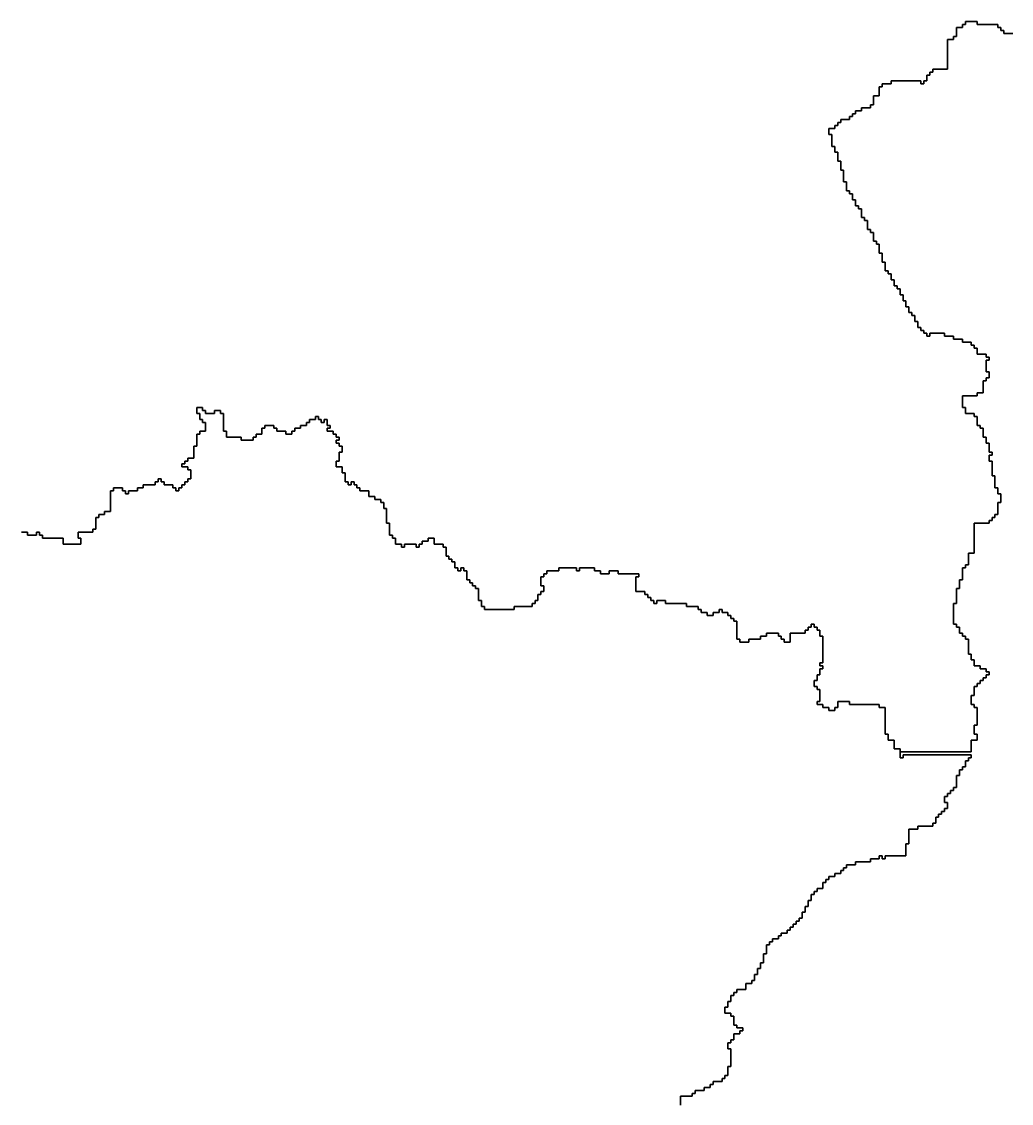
# Model space of a CAD drawing. Header units: inches. Extents: x -98695 to 376223, y 1122520 to 1501782.
# Drawn here: x 81050 to 91337, y 1359998 to 1371238 of the extents above; entities that cross this region are included whole.
import ezdxf

# ---------------------------------------------------------------- set-up
doc = ezdxf.new("R2010")
doc.units = ezdxf.units.IN
doc.header["$MEASUREMENT"] = 0
doc.layers.add('subs1', color=7, linetype='Continuous', true_color=0xc8dcf7)

msp = doc.modelspace()

# ---------------------------------------------------------------- linework, layer by layer
at = {"layer": 'subs1'}
for points in [[(91353, 1371114, 0), (91260, 1371114, 0), (91260, 1371145, 0), (91229, 1371145, 0), (91229, 1371176, 0), (91198, 1371176, 0), (91198, 1371207, 0), (90982, 1371207, 0), (90982, 1371238, 0), (90859, 1371238, 0), (90859, 1371207, 0), (90828, 1371207, 0), (90828, 1371176, 0), (90766, 1371176, 0), (90766, 1371083, 0), (90736, 1371083, 0), (90736, 1371053, 0), (90674, 1371053, 0), (90674, 1370744, 0), (90520, 1370744, 0), (90520, 1370713, 0), (90489, 1370713, 0), (90489, 1370682, 0), (90458, 1370682, 0), (90458, 1370621, 0), (90427, 1370621, 0), (90427, 1370590, 0), (90396, 1370590, 0), (90396, 1370621, 0), (90088, 1370621, 0), (90088, 1370590, 0), (89995, 1370590, 0), (89995, 1370559, 0), (89964, 1370559, 0), (89964, 1370467, 0), (89903, 1370467, 0), (89903, 1370374, 0), (89872, 1370374, 0), (89872, 1370343, 0), (89779, 1370343, 0), (89779, 1370312, 0), (89718, 1370312, 0), (89718, 1370281, 0), (89687, 1370281, 0), (89687, 1370251, 0), (89656, 1370251, 0), (89656, 1370220, 0), (89563, 1370220, 0), (89563, 1370189, 0), (89533, 1370189, 0), (89533, 1370158, 0), (89502, 1370158, 0), (89502, 1370127, 0), (89440, 1370127, 0), (89440, 1370066, 0), (89471, 1370066, 0), (89471, 1369942, 0), (89502, 1369942, 0), (89502, 1369880, 0), (89533, 1369880, 0), (89533, 1369788, 0), (89563, 1369788, 0), (89563, 1369695, 0), (89594, 1369695, 0), (89594, 1369572, 0), (89625, 1369572, 0), (89625, 1369479, 0), (89656, 1369479, 0), (89656, 1369449, 0), (89687, 1369449, 0), (89687, 1369387, 0), (89718, 1369387, 0), (89718, 1369325, 0), (89749, 1369325, 0), (89749, 1369294, 0), (89779, 1369294, 0), (89779, 1369202, 0), (89810, 1369202, 0), (89810, 1369171, 0), (89841, 1369171, 0), (89841, 1369078, 0), (89872, 1369078, 0), (89872, 1369048, 0), (89903, 1369048, 0), (89903, 1368955, 0), (89934, 1368955, 0), (89934, 1368924, 0), (89964, 1368924, 0), (89964, 1368832, 0), (89995, 1368832, 0), (89995, 1368739, 0), (90026, 1368739, 0), (90026, 1368647, 0), (90057, 1368647, 0), (90057, 1368616, 0), (90088, 1368616, 0), (90088, 1368554, 0), (90119, 1368554, 0), (90119, 1368492, 0), (90150, 1368492, 0), (90150, 1368461, 0), (90180, 1368461, 0), (90180, 1368400, 0), (90211, 1368400, 0), (90211, 1368338, 0), (90242, 1368338, 0), (90242, 1368276, 0), (90273, 1368276, 0), (90273, 1368215, 0), (90304, 1368215, 0), (90304, 1368184, 0), (90335, 1368184, 0), (90335, 1368122, 0), (90365, 1368122, 0), (90365, 1368060, 0), (90396, 1368060, 0), (90396, 1368030, 0), (90427, 1368030, 0), (90427, 1367999, 0), (90458, 1367999, 0), (90458, 1367968, 0), (90489, 1367968, 0), (90489, 1367999, 0), (90643, 1367999, 0), (90643, 1367968, 0), (90736, 1367968, 0), (90736, 1367937, 0), (90828, 1367937, 0), (90828, 1367906, 0), (90921, 1367906, 0), (90921, 1367875, 0), (90952, 1367875, 0), (90952, 1367845, 0), (90982, 1367845, 0), (90982, 1367783, 0), (91075, 1367783, 0), (91075, 1367752, 0), (91106, 1367752, 0), (91106, 1367721, 0), (91075, 1367721, 0), (91075, 1367598, 0), (91106, 1367598, 0), (91106, 1367536, 0), (91075, 1367536, 0), (91075, 1367505, 0), (91044, 1367505, 0), (91044, 1367382, 0), (90982, 1367382, 0), (90982, 1367351, 0), (90828, 1367351, 0), (90828, 1367228, 0), (90859, 1367228, 0), (90859, 1367166, 0), (90952, 1367166, 0), (90952, 1367135, 0), (90982, 1367135, 0), (90982, 1367043, 0), (91013, 1367043, 0), (91013, 1367012, 0), (91044, 1367012, 0), (91044, 1366919, 0), (91075, 1366919, 0), (91075, 1366857, 0), (91106, 1366857, 0), (91106, 1366765, 0), (91137, 1366765, 0), (91137, 1366734, 0), (91106, 1366734, 0), (91106, 1366672, 0), (91137, 1366672, 0), (91137, 1366518, 0), (91167, 1366518, 0), (91167, 1366395, 0), (91198, 1366395, 0), (91198, 1366333, 0), (91229, 1366333, 0), (91229, 1366241, 0), (91198, 1366241, 0), (91198, 1366117, 0), (91167, 1366117, 0), (91167, 1366086, 0), (91137, 1366086, 0), (91137, 1366055, 0), (91106, 1366055, 0), (91106, 1366025, 0), (90952, 1366025, 0), (90952, 1365716, 0), (90890, 1365716, 0), (90890, 1365593, 0), (90859, 1365593, 0), (90859, 1365562, 0), (90828, 1365562, 0), (90828, 1365438, 0), (90797, 1365438, 0), (90797, 1365346, 0), (90766, 1365346, 0), (90766, 1365192, 0), (90736, 1365192, 0), (90736, 1364976, 0), (90766, 1364976, 0), (90766, 1364945, 0), (90797, 1364945, 0), (90797, 1364883, 0), (90828, 1364883, 0), (90828, 1364852, 0), (90859, 1364852, 0), (90859, 1364822, 0), (90890, 1364822, 0), (90890, 1364667, 0), (90921, 1364667, 0), (90921, 1364606, 0), (90952, 1364606, 0), (90952, 1364544, 0), (91013, 1364544, 0), (91013, 1364513, 0), (91075, 1364513, 0), (91075, 1364482, 0), (91106, 1364482, 0), (91106, 1364451, 0), (91075, 1364451, 0), (91075, 1364421, 0), (91044, 1364421, 0), (91044, 1364390, 0), (91013, 1364390, 0), (91013, 1364359, 0), (90982, 1364359, 0), (90982, 1364328, 0), (90952, 1364328, 0), (90952, 1364235, 0), (90921, 1364235, 0), (90921, 1364143, 0), (90952, 1364143, 0), (90952, 1364112, 0), (90982, 1364112, 0), (90982, 1363927, 0), (90952, 1363927, 0), (90952, 1363834, 0), (90982, 1363834, 0), (90982, 1363773, 0), (90921, 1363773, 0), (90921, 1363649, 0), (90180, 1363649, 0), (90180, 1363680, 0), (90119, 1363680, 0), (90119, 1363773, 0), (90057, 1363773, 0), (90057, 1363834, 0), (90026, 1363834, 0), (90026, 1364112, 0), (89964, 1364112, 0), (89964, 1364143, 0), (89656, 1364143, 0), (89656, 1364174, 0), (89533, 1364174, 0), (89533, 1364112, 0), (89502, 1364112, 0), (89502, 1364081, 0), (89440, 1364081, 0), (89440, 1364112, 0), (89378, 1364112, 0), (89378, 1364143, 0), (89317, 1364143, 0), (89317, 1364174, 0), (89347, 1364174, 0), (89347, 1364297, 0), (89317, 1364297, 0), (89317, 1364328, 0), (89286, 1364328, 0), (89286, 1364390, 0), (89317, 1364390, 0), (89317, 1364451, 0), (89347, 1364451, 0), (89347, 1364513, 0), (89378, 1364513, 0), (89378, 1364544, 0), (89347, 1364544, 0), (89347, 1364575, 0), (89378, 1364575, 0), (89378, 1364852, 0), (89347, 1364852, 0), (89347, 1364914, 0), (89317, 1364914, 0), (89317, 1364945, 0), (89286, 1364945, 0), (89286, 1364976, 0), (89255, 1364976, 0), (89255, 1364945, 0), (89224, 1364945, 0), (89224, 1364914, 0), (89193, 1364914, 0), (89193, 1364883, 0), (89039, 1364883, 0), (89039, 1364791, 0), (88977, 1364791, 0), (88977, 1364822, 0), (88946, 1364822, 0), (88946, 1364852, 0), (88916, 1364852, 0), (88916, 1364883, 0), (88792, 1364883, 0), (88792, 1364852, 0), (88731, 1364852, 0), (88731, 1364822, 0), (88607, 1364822, 0), (88607, 1364791, 0), (88515, 1364791, 0), (88515, 1364822, 0), (88484, 1364822, 0), (88484, 1365007, 0), (88453, 1365007, 0), (88453, 1365037, 0), (88422, 1365037, 0), (88422, 1365068, 0), (88391, 1365068, 0), (88391, 1365099, 0), (88330, 1365099, 0), (88330, 1365130, 0), (88299, 1365130, 0), (88299, 1365099, 0), (88237, 1365099, 0), (88237, 1365068, 0), (88175, 1365068, 0), (88175, 1365099, 0), (88114, 1365099, 0), (88114, 1365130, 0), (88083, 1365130, 0), (88083, 1365161, 0), (87959, 1365161, 0), (87959, 1365192, 0), (87743, 1365192, 0), (87743, 1365223, 0), (87651, 1365223, 0), (87651, 1365192, 0), (87620, 1365192, 0), (87620, 1365223, 0), (87589, 1365223, 0), (87589, 1365253, 0), (87558, 1365253, 0), (87558, 1365284, 0), (87528, 1365284, 0), (87528, 1365315, 0), (87435, 1365315, 0), (87435, 1365469, 0), (87466, 1365469, 0), (87466, 1365500, 0), (87250, 1365500, 0), (87250, 1365531, 0), (87157, 1365531, 0), (87157, 1365500, 0), (87065, 1365500, 0), (87065, 1365531, 0), (87003, 1365531, 0), (87003, 1365562, 0), (86849, 1365562, 0), (86849, 1365531, 0), (86818, 1365531, 0), (86818, 1365562, 0), (86633, 1365562, 0), (86633, 1365531, 0), (86510, 1365531, 0), (86510, 1365500, 0), (86479, 1365500, 0), (86479, 1365469, 0), (86448, 1365469, 0), (86448, 1365377, 0), (86479, 1365377, 0), (86479, 1365315, 0), (86448, 1365315, 0), (86448, 1365284, 0), (86417, 1365284, 0), (86417, 1365223, 0), (86386, 1365223, 0), (86386, 1365192, 0), (86355, 1365192, 0), (86355, 1365161, 0), (86170, 1365161, 0), (86170, 1365130, 0), (85862, 1365130, 0), (85862, 1365161, 0), (85831, 1365161, 0), (85831, 1365223, 0), (85800, 1365223, 0), (85800, 1365346, 0), (85769, 1365346, 0), (85769, 1365377, 0), (85738, 1365377, 0), (85738, 1365408, 0), (85708, 1365408, 0), (85708, 1365438, 0), (85677, 1365438, 0), (85677, 1365531, 0), (85646, 1365531, 0), (85646, 1365562, 0), (85615, 1365562, 0), (85615, 1365531, 0), (85584, 1365531, 0), (85584, 1365562, 0), (85553, 1365562, 0), (85553, 1365624, 0), (85522, 1365624, 0), (85522, 1365654, 0), (85492, 1365654, 0), (85492, 1365685, 0), (85461, 1365685, 0), (85461, 1365778, 0), (85430, 1365778, 0), (85430, 1365809, 0), (85337, 1365809, 0), (85337, 1365870, 0), (85276, 1365870, 0), (85276, 1365840, 0), (85214, 1365840, 0), (85214, 1365809, 0), (85183, 1365809, 0), (85183, 1365778, 0), (85152, 1365778, 0), (85152, 1365809, 0), (85029, 1365809, 0), (85029, 1365778, 0), (84998, 1365778, 0), (84998, 1365809, 0), (84936, 1365809, 0), (84936, 1365870, 0), (84906, 1365870, 0), (84906, 1365901, 0), (84875, 1365901, 0), (84875, 1366025, 0), (84844, 1366025, 0), (84844, 1366179, 0), (84813, 1366179, 0), (84813, 1366241, 0), (84782, 1366241, 0), (84782, 1366271, 0), (84720, 1366271, 0), (84720, 1366302, 0), (84659, 1366302, 0), (84659, 1366364, 0), (84566, 1366364, 0), (84566, 1366395, 0), (84535, 1366395, 0), (84535, 1366426, 0), (84505, 1366426, 0), (84505, 1366456, 0), (84474, 1366456, 0), (84474, 1366426, 0), (84443, 1366426, 0), (84443, 1366456, 0), (84412, 1366456, 0), (84412, 1366549, 0), (84381, 1366549, 0), (84381, 1366611, 0), (84319, 1366611, 0), (84319, 1366672, 0), (84350, 1366672, 0), (84350, 1366765, 0), (84381, 1366765, 0), (84381, 1366827, 0), (84350, 1366827, 0), (84350, 1366857, 0), (84319, 1366857, 0), (84319, 1366888, 0), (84350, 1366888, 0), (84350, 1366919, 0), (84319, 1366919, 0), (84319, 1366950, 0), (84289, 1366950, 0), (84289, 1366981, 0), (84227, 1366981, 0), (84227, 1367012, 0), (84258, 1367012, 0), (84258, 1367043, 0), (84227, 1367043, 0), (84227, 1367104, 0), (84196, 1367104, 0), (84196, 1367073, 0), (84165, 1367073, 0), (84165, 1367104, 0), (84134, 1367104, 0), (84134, 1367135, 0), (84104, 1367135, 0), (84104, 1367104, 0), (84042, 1367104, 0), (84042, 1367073, 0), (84011, 1367073, 0), (84011, 1367043, 0), (83949, 1367043, 0), (83949, 1367012, 0), (83888, 1367012, 0), (83888, 1366981, 0), (83857, 1366981, 0), (83857, 1366950, 0), (83795, 1366950, 0), (83795, 1366981, 0), (83703, 1366981, 0), (83703, 1367012, 0), (83672, 1367012, 0), (83672, 1367043, 0), (83579, 1367043, 0), (83579, 1367012, 0), (83548, 1367012, 0), (83548, 1366950, 0), (83487, 1366950, 0), (83487, 1366919, 0), (83456, 1366919, 0), (83456, 1366888, 0), (83332, 1366888, 0), (83332, 1366919, 0), (83178, 1366919, 0), (83178, 1366981, 0), (83147, 1366981, 0), (83147, 1367166, 0), (83116, 1367166, 0), (83116, 1367197, 0), (83055, 1367197, 0), (83055, 1367166, 0), (82962, 1367166, 0), (82962, 1367197, 0), (82931, 1367197, 0), (82931, 1367228, 0), (82870, 1367228, 0), (82870, 1367166, 0), (82901, 1367166, 0), (82901, 1367104, 0), (82931, 1367104, 0), (82931, 1367073, 0), (82962, 1367073, 0), (82962, 1366981, 0), (82901, 1366981, 0), (82901, 1366950, 0), (82870, 1366950, 0), (82870, 1366827, 0), (82839, 1366827, 0), (82839, 1366703, 0), (82777, 1366703, 0), (82777, 1366672, 0), (82746, 1366672, 0), (82746, 1366642, 0), (82715, 1366642, 0), (82715, 1366611, 0), (82777, 1366611, 0), (82777, 1366580, 0), (82808, 1366580, 0), (82808, 1366487, 0), (82777, 1366487, 0), (82777, 1366456, 0), (82746, 1366456, 0), (82746, 1366426, 0), (82715, 1366426, 0), (82715, 1366395, 0), (82685, 1366395, 0), (82685, 1366364, 0), (82654, 1366364, 0), (82654, 1366395, 0), (82623, 1366395, 0), (82623, 1366426, 0), (82530, 1366426, 0), (82530, 1366456, 0), (82499, 1366456, 0), (82499, 1366487, 0), (82469, 1366487, 0), (82469, 1366456, 0), (82438, 1366456, 0), (82438, 1366426, 0), (82314, 1366426, 0), (82314, 1366395, 0), (82253, 1366395, 0), (82253, 1366364, 0), (82160, 1366364, 0), (82160, 1366333, 0), (82129, 1366333, 0), (82129, 1366364, 0), (82098, 1366364, 0), (82098, 1366395, 0), (82006, 1366395, 0), (82006, 1366364, 0), (81975, 1366364, 0), (81975, 1366148, 0), (81913, 1366148, 0), (81913, 1366117, 0), (81852, 1366117, 0), (81852, 1366086, 0), (81821, 1366086, 0), (81821, 1365963, 0), (81790, 1365963, 0), (81790, 1365932, 0), (81636, 1365932, 0), (81636, 1365870, 0), (81667, 1365870, 0), (81667, 1365809, 0), (81482, 1365809, 0), (81482, 1365870, 0), (81266, 1365870, 0), (81266, 1365901, 0), (81235, 1365901, 0), (81235, 1365932, 0), (81204, 1365932, 0), (81204, 1365901, 0), (81111, 1365901, 0), (81111, 1365932, 0), (81050, 1365932, 0)], [(87898, 1359979, 0), (87898, 1360071, 0), (88021, 1360071, 0), (88021, 1360102, 0), (88052, 1360102, 0), (88052, 1360133, 0), (88144, 1360133, 0), (88144, 1360164, 0), (88206, 1360164, 0), (88206, 1360195, 0), (88237, 1360195, 0), (88237, 1360225, 0), (88330, 1360225, 0), (88330, 1360256, 0), (88360, 1360256, 0), (88360, 1360287, 0), (88391, 1360287, 0), (88391, 1360380, 0), (88422, 1360380, 0), (88422, 1360565, 0), (88391, 1360565, 0), (88391, 1360626, 0), (88422, 1360626, 0), (88422, 1360657, 0), (88453, 1360657, 0), (88453, 1360719, 0), (88515, 1360719, 0), (88515, 1360750, 0), (88545, 1360750, 0), (88545, 1360781, 0), (88484, 1360781, 0), (88484, 1360811, 0), (88453, 1360811, 0), (88453, 1360904, 0), (88422, 1360904, 0), (88422, 1360935, 0), (88360, 1360935, 0), (88360, 1360997, 0), (88391, 1360997, 0), (88391, 1361058, 0), (88422, 1361058, 0), (88422, 1361120, 0), (88453, 1361120, 0), (88453, 1361151, 0), (88484, 1361151, 0), (88484, 1361182, 0), (88576, 1361182, 0), (88576, 1361243, 0), (88638, 1361243, 0), (88638, 1361274, 0), (88669, 1361274, 0), (88669, 1361336, 0), (88700, 1361336, 0), (88700, 1361398, 0), (88731, 1361398, 0), (88731, 1361459, 0), (88761, 1361459, 0), (88761, 1361552, 0), (88792, 1361552, 0), (88792, 1361644, 0), (88823, 1361644, 0), (88823, 1361675, 0), (88854, 1361675, 0), (88854, 1361706, 0), (88916, 1361706, 0), (88916, 1361737, 0), (88946, 1361737, 0), (88946, 1361768, 0), (89008, 1361768, 0), (89008, 1361799, 0), (89039, 1361799, 0), (89039, 1361829, 0), (89070, 1361829, 0), (89070, 1361860, 0), (89101, 1361860, 0), (89101, 1361891, 0), (89132, 1361891, 0), (89132, 1361922, 0), (89162, 1361922, 0), (89162, 1361984, 0), (89193, 1361984, 0), (89193, 1362045, 0), (89224, 1362045, 0), (89224, 1362107, 0), (89255, 1362107, 0), (89255, 1362169, 0), (89286, 1362169, 0), (89286, 1362200, 0), (89317, 1362200, 0), (89317, 1362230, 0), (89378, 1362230, 0), (89378, 1362292, 0), (89409, 1362292, 0), (89409, 1362323, 0), (89440, 1362323, 0), (89440, 1362354, 0), (89502, 1362354, 0), (89502, 1362385, 0), (89563, 1362385, 0), (89563, 1362416, 0), (89594, 1362416, 0), (89594, 1362446, 0), (89625, 1362446, 0), (89625, 1362477, 0), (89718, 1362477, 0), (89718, 1362508, 0), (89872, 1362508, 0), (89872, 1362539, 0), (89964, 1362539, 0), (89964, 1362570, 0), (89995, 1362570, 0), (89995, 1362539, 0), (90026, 1362539, 0), (90026, 1362570, 0), (90242, 1362570, 0), (90242, 1362693, 0), (90273, 1362693, 0), (90273, 1362847, 0), (90365, 1362847, 0), (90365, 1362878, 0), (90520, 1362878, 0), (90520, 1362909, 0), (90551, 1362909, 0), (90551, 1362971, 0), (90581, 1362971, 0), (90581, 1363002, 0), (90612, 1363002, 0), (90612, 1363032, 0), (90643, 1363032, 0), (90643, 1363063, 0), (90674, 1363063, 0), (90674, 1363125, 0), (90643, 1363125, 0), (90643, 1363187, 0), (90674, 1363187, 0), (90674, 1363218, 0), (90705, 1363218, 0), (90705, 1363248, 0), (90736, 1363248, 0), (90736, 1363279, 0), (90766, 1363279, 0), (90766, 1363403, 0), (90797, 1363403, 0), (90797, 1363464, 0), (90828, 1363464, 0), (90828, 1363495, 0), (90859, 1363495, 0), (90859, 1363557, 0), (90890, 1363557, 0), (90890, 1363588, 0), (90921, 1363588, 0), (90921, 1363619, 0), (90211, 1363619, 0), (90211, 1363588, 0), (90180, 1363588, 0), (90180, 1363649, 0), (90921, 1363649, 0), (90921, 1363773, 0), (90982, 1363773, 0), (90982, 1363834, 0), (90952, 1363834, 0), (90952, 1363927, 0), (90982, 1363927, 0), (90982, 1364112, 0), (90952, 1364112, 0), (90952, 1364143, 0), (90921, 1364143, 0), (90921, 1364235, 0), (90952, 1364235, 0), (90952, 1364328, 0), (90982, 1364328, 0), (90982, 1364359, 0), (91013, 1364359, 0), (91013, 1364390, 0), (91044, 1364390, 0), (91044, 1364421, 0), (91075, 1364421, 0), (91075, 1364451, 0), (91106, 1364451, 0), (91106, 1364482, 0), (91075, 1364482, 0), (91075, 1364513, 0), (91013, 1364513, 0), (91013, 1364544, 0), (90952, 1364544, 0), (90952, 1364606, 0), (90921, 1364606, 0), (90921, 1364667, 0), (90890, 1364667, 0), (90890, 1364822, 0), (90859, 1364822, 0), (90859, 1364852, 0), (90828, 1364852, 0), (90828, 1364883, 0), (90797, 1364883, 0), (90797, 1364945, 0), (90766, 1364945, 0), (90766, 1364976, 0), (90736, 1364976, 0), (90736, 1365192, 0), (90766, 1365192, 0), (90766, 1365346, 0), (90797, 1365346, 0), (90797, 1365438, 0), (90828, 1365438, 0), (90828, 1365562, 0), (90859, 1365562, 0), (90859, 1365593, 0), (90890, 1365593, 0), (90890, 1365716, 0), (90952, 1365716, 0), (90952, 1366025, 0), (91106, 1366025, 0), (91106, 1366055, 0), (91137, 1366055, 0), (91137, 1366086, 0), (91167, 1366086, 0), (91167, 1366117, 0), (91198, 1366117, 0), (91198, 1366241, 0), (91229, 1366241, 0), (91229, 1366333, 0), (91198, 1366333, 0), (91198, 1366395, 0), (91167, 1366395, 0), (91167, 1366518, 0), (91137, 1366518, 0), (91137, 1366672, 0), (91106, 1366672, 0), (91106, 1366734, 0), (91137, 1366734, 0), (91137, 1366765, 0), (91106, 1366765, 0), (91106, 1366857, 0), (91075, 1366857, 0), (91075, 1366919, 0), (91044, 1366919, 0), (91044, 1367012, 0), (91013, 1367012, 0), (91013, 1367043, 0), (90982, 1367043, 0), (90982, 1367135, 0), (90952, 1367135, 0), (90952, 1367166, 0), (90859, 1367166, 0), (90859, 1367228, 0), (90828, 1367228, 0), (90828, 1367351, 0), (90982, 1367351, 0), (90982, 1367382, 0), (91044, 1367382, 0), (91044, 1367505, 0), (91075, 1367505, 0), (91075, 1367536, 0), (91106, 1367536, 0), (91106, 1367598, 0), (91075, 1367598, 0), (91075, 1367721, 0), (91106, 1367721, 0), (91106, 1367752, 0), (91075, 1367752, 0), (91075, 1367783, 0), (90982, 1367783, 0), (90982, 1367845, 0), (90952, 1367845, 0), (90952, 1367875, 0), (90921, 1367875, 0), (90921, 1367906, 0), (90828, 1367906, 0), (90828, 1367937, 0), (90736, 1367937, 0), (90736, 1367968, 0), (90643, 1367968, 0), (90643, 1367999, 0), (90489, 1367999, 0), (90489, 1367968, 0), (90458, 1367968, 0), (90458, 1367999, 0), (90427, 1367999, 0), (90427, 1368030, 0), (90396, 1368030, 0), (90396, 1368060, 0), (90365, 1368060, 0), (90365, 1368122, 0), (90335, 1368122, 0), (90335, 1368184, 0), (90304, 1368184, 0), (90304, 1368215, 0), (90273, 1368215, 0), (90273, 1368276, 0), (90242, 1368276, 0), (90242, 1368338, 0), (90211, 1368338, 0), (90211, 1368400, 0), (90180, 1368400, 0), (90180, 1368461, 0), (90150, 1368461, 0), (90150, 1368492, 0), (90119, 1368492, 0), (90119, 1368554, 0), (90088, 1368554, 0), (90088, 1368616, 0), (90057, 1368616, 0), (90057, 1368647, 0), (90026, 1368647, 0), (90026, 1368739, 0), (89995, 1368739, 0), (89995, 1368832, 0), (89964, 1368832, 0), (89964, 1368924, 0), (89934, 1368924, 0), (89934, 1368955, 0), (89903, 1368955, 0), (89903, 1369048, 0), (89872, 1369048, 0), (89872, 1369078, 0), (89841, 1369078, 0), (89841, 1369171, 0), (89810, 1369171, 0), (89810, 1369202, 0), (89779, 1369202, 0), (89779, 1369294, 0), (89749, 1369294, 0), (89749, 1369325, 0), (89718, 1369325, 0), (89718, 1369387, 0), (89687, 1369387, 0), (89687, 1369449, 0), (89656, 1369449, 0), (89656, 1369479, 0), (89625, 1369479, 0), (89625, 1369572, 0), (89594, 1369572, 0), (89594, 1369695, 0), (89563, 1369695, 0), (89563, 1369788, 0), (89533, 1369788, 0), (89533, 1369880, 0), (89502, 1369880, 0), (89502, 1369942, 0), (89471, 1369942, 0), (89471, 1370066, 0), (89440, 1370066, 0), (89440, 1370127, 0), (89502, 1370127, 0), (89502, 1370158, 0), (89533, 1370158, 0), (89533, 1370189, 0), (89563, 1370189, 0), (89563, 1370220, 0), (89656, 1370220, 0), (89656, 1370251, 0), (89687, 1370251, 0), (89687, 1370281, 0), (89718, 1370281, 0), (89718, 1370312, 0), (89779, 1370312, 0), (89779, 1370343, 0), (89872, 1370343, 0), (89872, 1370374, 0), (89903, 1370374, 0), (89903, 1370467, 0), (89964, 1370467, 0), (89964, 1370559, 0), (89995, 1370559, 0), (89995, 1370590, 0), (90088, 1370590, 0), (90088, 1370621, 0), (90396, 1370621, 0), (90396, 1370590, 0), (90427, 1370590, 0), (90427, 1370621, 0), (90458, 1370621, 0), (90458, 1370682, 0), (90489, 1370682, 0), (90489, 1370713, 0), (90520, 1370713, 0), (90520, 1370744, 0), (90674, 1370744, 0), (90674, 1371053, 0), (90736, 1371053, 0), (90736, 1371083, 0), (90766, 1371083, 0), (90766, 1371176, 0), (90828, 1371176, 0), (90828, 1371207, 0), (90859, 1371207, 0), (90859, 1371238, 0), (90982, 1371238, 0), (90982, 1371207, 0), (91198, 1371207, 0), (91198, 1371176, 0), (91229, 1371176, 0), (91229, 1371145, 0), (91260, 1371145, 0), (91260, 1371114, 0), (91353, 1371114, 0)], [(81050, 1365932, 0), (81111, 1365932, 0), (81111, 1365901, 0), (81204, 1365901, 0), (81204, 1365932, 0), (81235, 1365932, 0), (81235, 1365901, 0), (81266, 1365901, 0), (81266, 1365870, 0), (81482, 1365870, 0), (81482, 1365809, 0), (81667, 1365809, 0), (81667, 1365870, 0), (81636, 1365870, 0), (81636, 1365932, 0), (81790, 1365932, 0), (81790, 1365963, 0), (81821, 1365963, 0), (81821, 1366086, 0), (81852, 1366086, 0), (81852, 1366117, 0), (81913, 1366117, 0), (81913, 1366148, 0), (81975, 1366148, 0), (81975, 1366364, 0), (82006, 1366364, 0), (82006, 1366395, 0), (82098, 1366395, 0), (82098, 1366364, 0), (82129, 1366364, 0), (82129, 1366333, 0), (82160, 1366333, 0), (82160, 1366364, 0), (82253, 1366364, 0), (82253, 1366395, 0), (82314, 1366395, 0), (82314, 1366426, 0), (82438, 1366426, 0), (82438, 1366456, 0), (82469, 1366456, 0), (82469, 1366487, 0), (82499, 1366487, 0), (82499, 1366456, 0), (82530, 1366456, 0), (82530, 1366426, 0), (82623, 1366426, 0), (82623, 1366395, 0), (82654, 1366395, 0), (82654, 1366364, 0), (82685, 1366364, 0), (82685, 1366395, 0), (82715, 1366395, 0), (82715, 1366426, 0), (82746, 1366426, 0), (82746, 1366456, 0), (82777, 1366456, 0), (82777, 1366487, 0), (82808, 1366487, 0), (82808, 1366580, 0), (82777, 1366580, 0), (82777, 1366611, 0), (82715, 1366611, 0), (82715, 1366642, 0), (82746, 1366642, 0), (82746, 1366672, 0), (82777, 1366672, 0), (82777, 1366703, 0), (82839, 1366703, 0), (82839, 1366827, 0), (82870, 1366827, 0), (82870, 1366950, 0), (82901, 1366950, 0), (82901, 1366981, 0), (82962, 1366981, 0), (82962, 1367073, 0), (82931, 1367073, 0), (82931, 1367104, 0), (82901, 1367104, 0), (82901, 1367166, 0), (82870, 1367166, 0), (82870, 1367228, 0), (82931, 1367228, 0), (82931, 1367197, 0), (82962, 1367197, 0), (82962, 1367166, 0), (83055, 1367166, 0), (83055, 1367197, 0), (83116, 1367197, 0), (83116, 1367166, 0), (83147, 1367166, 0), (83147, 1366981, 0), (83178, 1366981, 0), (83178, 1366919, 0), (83332, 1366919, 0), (83332, 1366888, 0), (83456, 1366888, 0), (83456, 1366919, 0), (83487, 1366919, 0), (83487, 1366950, 0), (83548, 1366950, 0), (83548, 1367012, 0), (83579, 1367012, 0), (83579, 1367043, 0), (83672, 1367043, 0), (83672, 1367012, 0), (83703, 1367012, 0), (83703, 1366981, 0), (83795, 1366981, 0), (83795, 1366950, 0), (83857, 1366950, 0), (83857, 1366981, 0), (83888, 1366981, 0), (83888, 1367012, 0), (83949, 1367012, 0), (83949, 1367043, 0), (84011, 1367043, 0), (84011, 1367073, 0), (84042, 1367073, 0), (84042, 1367104, 0), (84104, 1367104, 0), (84104, 1367135, 0), (84134, 1367135, 0), (84134, 1367104, 0), (84165, 1367104, 0), (84165, 1367073, 0), (84196, 1367073, 0), (84196, 1367104, 0), (84227, 1367104, 0), (84227, 1367043, 0), (84258, 1367043, 0), (84258, 1367012, 0), (84227, 1367012, 0), (84227, 1366981, 0), (84289, 1366981, 0), (84289, 1366950, 0), (84319, 1366950, 0), (84319, 1366919, 0), (84350, 1366919, 0), (84350, 1366888, 0), (84319, 1366888, 0), (84319, 1366857, 0), (84350, 1366857, 0), (84350, 1366827, 0), (84381, 1366827, 0), (84381, 1366765, 0), (84350, 1366765, 0), (84350, 1366672, 0), (84319, 1366672, 0), (84319, 1366611, 0), (84381, 1366611, 0), (84381, 1366549, 0), (84412, 1366549, 0), (84412, 1366456, 0), (84443, 1366456, 0), (84443, 1366426, 0), (84474, 1366426, 0), (84474, 1366456, 0), (84505, 1366456, 0), (84505, 1366426, 0), (84535, 1366426, 0), (84535, 1366395, 0), (84566, 1366395, 0), (84566, 1366364, 0), (84659, 1366364, 0), (84659, 1366302, 0), (84720, 1366302, 0), (84720, 1366271, 0), (84782, 1366271, 0), (84782, 1366241, 0), (84813, 1366241, 0), (84813, 1366179, 0), (84844, 1366179, 0), (84844, 1366025, 0), (84875, 1366025, 0), (84875, 1365901, 0), (84906, 1365901, 0), (84906, 1365870, 0), (84936, 1365870, 0), (84936, 1365809, 0), (84998, 1365809, 0), (84998, 1365778, 0), (85029, 1365778, 0), (85029, 1365809, 0), (85152, 1365809, 0), (85152, 1365778, 0), (85183, 1365778, 0), (85183, 1365809, 0), (85214, 1365809, 0), (85214, 1365840, 0), (85276, 1365840, 0), (85276, 1365870, 0), (85337, 1365870, 0), (85337, 1365809, 0), (85430, 1365809, 0), (85430, 1365778, 0), (85461, 1365778, 0), (85461, 1365685, 0), (85492, 1365685, 0), (85492, 1365654, 0), (85522, 1365654, 0), (85522, 1365624, 0), (85553, 1365624, 0), (85553, 1365562, 0), (85584, 1365562, 0), (85584, 1365531, 0), (85615, 1365531, 0), (85615, 1365562, 0), (85646, 1365562, 0), (85646, 1365531, 0), (85677, 1365531, 0), (85677, 1365438, 0), (85708, 1365438, 0), (85708, 1365408, 0), (85738, 1365408, 0), (85738, 1365377, 0), (85769, 1365377, 0), (85769, 1365346, 0), (85800, 1365346, 0), (85800, 1365223, 0), (85831, 1365223, 0), (85831, 1365161, 0), (85862, 1365161, 0), (85862, 1365130, 0), (86170, 1365130, 0), (86170, 1365161, 0), (86355, 1365161, 0), (86355, 1365192, 0), (86386, 1365192, 0), (86386, 1365223, 0), (86417, 1365223, 0), (86417, 1365284, 0), (86448, 1365284, 0), (86448, 1365315, 0), (86479, 1365315, 0), (86479, 1365377, 0), (86448, 1365377, 0), (86448, 1365469, 0), (86479, 1365469, 0), (86479, 1365500, 0), (86510, 1365500, 0), (86510, 1365531, 0), (86633, 1365531, 0), (86633, 1365562, 0), (86818, 1365562, 0), (86818, 1365531, 0), (86849, 1365531, 0), (86849, 1365562, 0), (87003, 1365562, 0), (87003, 1365531, 0), (87065, 1365531, 0), (87065, 1365500, 0), (87157, 1365500, 0), (87157, 1365531, 0), (87250, 1365531, 0), (87250, 1365500, 0), (87466, 1365500, 0), (87466, 1365469, 0), (87435, 1365469, 0), (87435, 1365315, 0), (87528, 1365315, 0), (87528, 1365284, 0), (87558, 1365284, 0), (87558, 1365253, 0), (87589, 1365253, 0), (87589, 1365223, 0), (87620, 1365223, 0), (87620, 1365192, 0), (87651, 1365192, 0), (87651, 1365223, 0), (87743, 1365223, 0), (87743, 1365192, 0), (87959, 1365192, 0), (87959, 1365161, 0), (88083, 1365161, 0), (88083, 1365130, 0), (88114, 1365130, 0), (88114, 1365099, 0), (88175, 1365099, 0), (88175, 1365068, 0), (88237, 1365068, 0), (88237, 1365099, 0), (88299, 1365099, 0), (88299, 1365130, 0), (88330, 1365130, 0), (88330, 1365099, 0), (88391, 1365099, 0), (88391, 1365068, 0), (88422, 1365068, 0), (88422, 1365037, 0), (88453, 1365037, 0), (88453, 1365007, 0), (88484, 1365007, 0), (88484, 1364822, 0), (88515, 1364822, 0), (88515, 1364791, 0), (88607, 1364791, 0), (88607, 1364822, 0), (88731, 1364822, 0), (88731, 1364852, 0), (88792, 1364852, 0), (88792, 1364883, 0), (88916, 1364883, 0), (88916, 1364852, 0), (88946, 1364852, 0), (88946, 1364822, 0), (88977, 1364822, 0), (88977, 1364791, 0), (89039, 1364791, 0), (89039, 1364883, 0), (89193, 1364883, 0), (89193, 1364914, 0), (89224, 1364914, 0), (89224, 1364945, 0), (89255, 1364945, 0), (89255, 1364976, 0), (89286, 1364976, 0), (89286, 1364945, 0), (89317, 1364945, 0), (89317, 1364914, 0), (89347, 1364914, 0), (89347, 1364852, 0), (89378, 1364852, 0), (89378, 1364575, 0), (89347, 1364575, 0), (89347, 1364544, 0), (89378, 1364544, 0), (89378, 1364513, 0), (89347, 1364513, 0), (89347, 1364451, 0), (89317, 1364451, 0), (89317, 1364390, 0), (89286, 1364390, 0), (89286, 1364328, 0), (89317, 1364328, 0), (89317, 1364297, 0), (89347, 1364297, 0), (89347, 1364174, 0), (89317, 1364174, 0), (89317, 1364143, 0), (89378, 1364143, 0), (89378, 1364112, 0), (89440, 1364112, 0), (89440, 1364081, 0), (89502, 1364081, 0), (89502, 1364112, 0), (89533, 1364112, 0), (89533, 1364174, 0), (89656, 1364174, 0), (89656, 1364143, 0), (89964, 1364143, 0), (89964, 1364112, 0), (90026, 1364112, 0), (90026, 1363834, 0), (90057, 1363834, 0), (90057, 1363773, 0), (90119, 1363773, 0), (90119, 1363680, 0), (90180, 1363680, 0), (90180, 1363649, 0), (90180, 1363588, 0), (90211, 1363588, 0), (90211, 1363619, 0), (90921, 1363619, 0), (90921, 1363588, 0), (90890, 1363588, 0), (90890, 1363557, 0), (90859, 1363557, 0), (90859, 1363495, 0), (90828, 1363495, 0), (90828, 1363464, 0), (90797, 1363464, 0), (90797, 1363403, 0), (90766, 1363403, 0), (90766, 1363279, 0), (90736, 1363279, 0), (90736, 1363248, 0), (90705, 1363248, 0), (90705, 1363218, 0), (90674, 1363218, 0), (90674, 1363187, 0), (90643, 1363187, 0), (90643, 1363125, 0), (90674, 1363125, 0), (90674, 1363063, 0), (90643, 1363063, 0), (90643, 1363032, 0), (90612, 1363032, 0), (90612, 1363002, 0), (90581, 1363002, 0), (90581, 1362971, 0), (90551, 1362971, 0), (90551, 1362909, 0), (90520, 1362909, 0), (90520, 1362878, 0), (90365, 1362878, 0), (90365, 1362847, 0), (90273, 1362847, 0), (90273, 1362693, 0), (90242, 1362693, 0), (90242, 1362570, 0), (90026, 1362570, 0), (90026, 1362539, 0), (89995, 1362539, 0), (89995, 1362570, 0), (89964, 1362570, 0), (89964, 1362539, 0), (89872, 1362539, 0), (89872, 1362508, 0), (89718, 1362508, 0), (89718, 1362477, 0), (89625, 1362477, 0), (89625, 1362446, 0), (89594, 1362446, 0), (89594, 1362416, 0), (89563, 1362416, 0), (89563, 1362385, 0), (89502, 1362385, 0), (89502, 1362354, 0), (89440, 1362354, 0), (89440, 1362323, 0), (89409, 1362323, 0), (89409, 1362292, 0), (89378, 1362292, 0), (89378, 1362230, 0), (89317, 1362230, 0), (89317, 1362200, 0), (89286, 1362200, 0), (89286, 1362169, 0), (89255, 1362169, 0), (89255, 1362107, 0), (89224, 1362107, 0), (89224, 1362045, 0), (89193, 1362045, 0), (89193, 1361984, 0), (89162, 1361984, 0), (89162, 1361922, 0), (89132, 1361922, 0), (89132, 1361891, 0), (89101, 1361891, 0), (89101, 1361860, 0), (89070, 1361860, 0), (89070, 1361829, 0), (89039, 1361829, 0), (89039, 1361799, 0), (89008, 1361799, 0), (89008, 1361768, 0), (88946, 1361768, 0), (88946, 1361737, 0), (88916, 1361737, 0), (88916, 1361706, 0), (88854, 1361706, 0), (88854, 1361675, 0), (88823, 1361675, 0), (88823, 1361644, 0), (88792, 1361644, 0), (88792, 1361552, 0), (88761, 1361552, 0), (88761, 1361459, 0), (88731, 1361459, 0), (88731, 1361398, 0), (88700, 1361398, 0), (88700, 1361336, 0), (88669, 1361336, 0), (88669, 1361274, 0), (88638, 1361274, 0), (88638, 1361243, 0), (88576, 1361243, 0), (88576, 1361182, 0), (88484, 1361182, 0), (88484, 1361151, 0), (88453, 1361151, 0), (88453, 1361120, 0), (88422, 1361120, 0), (88422, 1361058, 0), (88391, 1361058, 0), (88391, 1360997, 0), (88360, 1360997, 0), (88360, 1360935, 0), (88422, 1360935, 0), (88422, 1360904, 0), (88453, 1360904, 0), (88453, 1360811, 0), (88484, 1360811, 0), (88484, 1360781, 0), (88545, 1360781, 0), (88545, 1360750, 0), (88515, 1360750, 0), (88515, 1360719, 0), (88453, 1360719, 0), (88453, 1360657, 0), (88422, 1360657, 0), (88422, 1360626, 0), (88391, 1360626, 0), (88391, 1360565, 0), (88422, 1360565, 0), (88422, 1360380, 0), (88391, 1360380, 0), (88391, 1360287, 0), (88360, 1360287, 0), (88360, 1360256, 0), (88330, 1360256, 0), (88330, 1360225, 0), (88237, 1360225, 0), (88237, 1360195, 0), (88206, 1360195, 0), (88206, 1360164, 0), (88144, 1360164, 0), (88144, 1360133, 0), (88052, 1360133, 0), (88052, 1360102, 0), (88021, 1360102, 0), (88021, 1360071, 0), (87898, 1360071, 0), (87898, 1359979, 0)]]:
    msp.add_polyline3d(points, dxfattribs=at)

doc.saveas('drawing.dxf')
